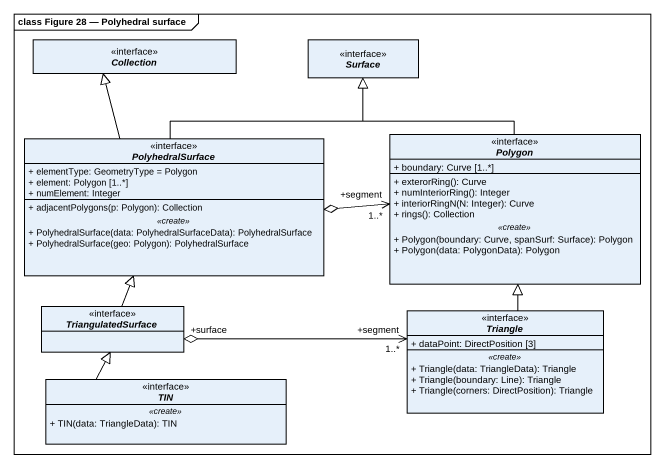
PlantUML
@startuml
mainframe class Figure 28 — Polyhedral surface
hide circle
hide empty members
skinparam classAttributeIconSize 0
interface Collection
interface Surface
interface PolyhedralSurface {
  + elementType: GeometryType = Polygon
  + element: Polygon [1..*]
  + numElement: Integer
  --
  + adjacentPolygons(p: Polygon): Collection
  .. <<create>> ..
  + PolyhedralSurface(data: PolyhedralSurfaceData): PolyhedralSurface
  + PolyhedralSurface(geo: Polygon): PolyhedralSurface
}
interface Polygon {
  + boundary: Curve [1..*]
  --
  + exterorRing(): Curve
  + numInteriorRing(): Integer
  + interiorRingN(N: Integer): Curve
  + rings(): Collection
  .. <<create>> ..
  + Polygon(boundary: Curve, spanSurf: Surface): Polygon
  + Polygon(data: PolygonData): Polygon
}
interface TriangulatedSurface
interface Triangle {
  + dataPoint: DirectPosition [3]
  .. <<create>> ..
  + Triangle(data: TriangleData): Triangle
  + Triangle(boundary: Line): Triangle
  + Triangle(corners: DirectPosition): Triangle
}
interface TIN {
  .. <<create>> ..
  + TIN(data: TriangleData): TIN
}
PolyhedralSurface -up-|> Collection
PolyhedralSurface -up-|> Surface
Polygon -up-|> Surface
Polygon "+segment\n1..*" <-left-o PolyhedralSurface
TriangulatedSurface -up-|> PolyhedralSurface
Triangle -up-|> Polygon
Triangle "+segment\n1..*" <-left-o "+surface" TriangulatedSurface
TIN -up-|> TriangulatedSurface
@enduml
